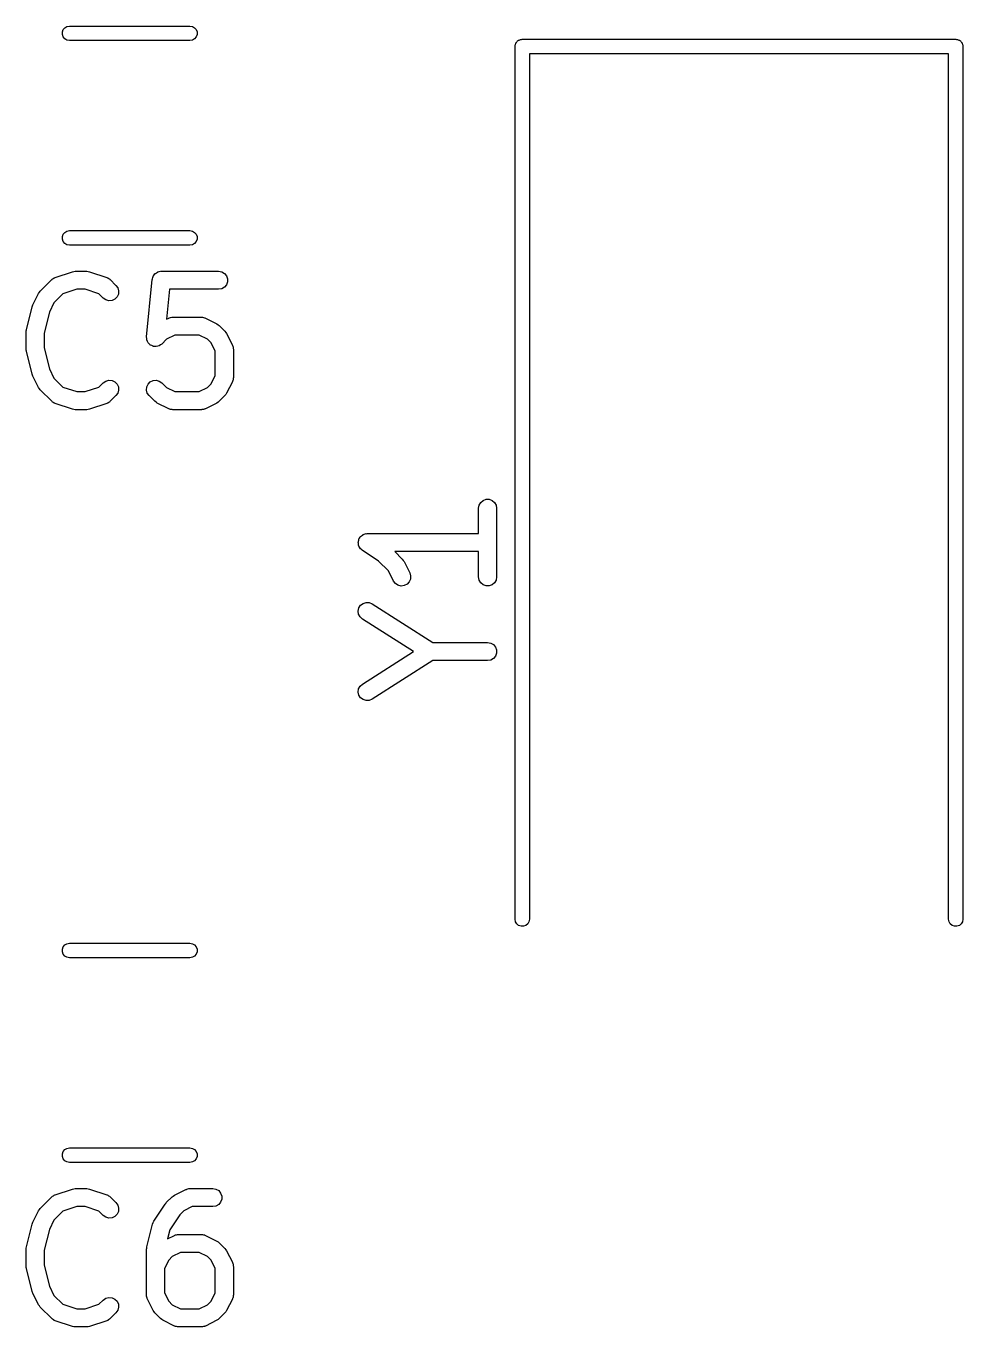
# Model space of a CAD drawing. Extents: x 10 to 287, y -200 to -10.
# Drawn here: x 125.91 to 133.69, y -95.5 to -84.69 of the extents above; entities that cross this region are included whole.
import ezdxf

# ---------------------------------------------------------------- set-up
doc = ezdxf.new("R2010")
doc.units = 0
doc.header["$MEASUREMENT"] = 0
doc.layers.add('BLACK', color=7, linetype='CONTINUOUS')

msp = doc.modelspace()

# ---------------------------------------------------------------- linework, layer by layer
at = {"layer": 'Black'}
for p, q in [((126.207, -84.7376), (126.214, -84.718)), ((126.214, -84.718), (126.227, -84.702)), ((126.227, -84.702), (126.245, -84.6916)), ((126.245, -84.6916), (126.266, -84.688)), ((126.266, -84.688), (127.266, -84.688)), ((127.266, -84.688), (127.287, -84.6916)), ((127.287, -84.6916), (127.305, -84.702)), ((127.305, -84.702), (127.318, -84.718)), ((127.318, -84.718), (127.325, -84.7376)), ((126.207, -84.7584), (126.207, -84.7376)), ((126.214, -84.778), (126.207, -84.7584)), ((126.227, -84.794), (126.214, -84.778)), ((126.245, -84.8044), (126.227, -84.794)), ((126.266, -84.808), (126.245, -84.8044)), ((127.266, -84.808), (126.266, -84.808)), ((127.287, -84.8044), (127.266, -84.808)), ((127.305, -84.794), (127.287, -84.8044)), ((127.318, -84.778), (127.305, -84.794)), ((127.325, -84.7584), (127.318, -84.778)), ((127.325, -84.7376), (127.325, -84.7584)), ((129.969, -84.8427), (129.97, -84.8375)), ((129.97, -84.8375), (129.972, -84.8329)), ((129.972, -84.8329), (129.974, -84.828)), ((129.974, -84.828), (129.977, -84.824)), ((129.977, -84.824), (129.98, -84.8194)), ((129.98, -84.8194), (129.984, -84.8161)), ((129.984, -84.8161), (129.987, -84.812)), ((129.987, -84.812), (129.992, -84.8094)), ((129.992, -84.8094), (129.996, -84.806)), ((129.996, -84.806), (130.001, -84.8042)), ((130.001, -84.8042), (130.005, -84.8016)), ((130.005, -84.8016), (130.011, -84.8007)), ((130.011, -84.8007), (130.016, -84.7989)), ((130.016, -84.7989), (130.021, -84.7989)), ((130.021, -84.7989), (130.026, -84.798)), ((130.026, -84.798), (133.626, -84.798)), ((133.626, -84.798), (133.631, -84.7989)), ((133.631, -84.7989), (133.636, -84.7989)), ((133.636, -84.7989), (133.641, -84.8007)), ((133.641, -84.8007), (133.647, -84.8016)), ((133.647, -84.8016), (133.651, -84.8042)), ((133.651, -84.8042), (133.656, -84.806)), ((133.656, -84.806), (133.66, -84.8094)), ((133.66, -84.8094), (133.665, -84.812)), ((133.665, -84.812), (133.668, -84.8161)), ((133.668, -84.8161), (133.672, -84.8194)), ((133.672, -84.8194), (133.675, -84.824)), ((133.675, -84.824), (133.678, -84.828)), ((133.678, -84.828), (133.68, -84.8329)), ((133.68, -84.8329), (133.682, -84.8375)), ((133.682, -84.8375), (133.683, -84.8427)), ((129.966, -84.858), (129.967, -84.8528)), ((129.966, -92.108), (129.966, -84.858)), ((129.967, -84.8476), (129.969, -84.8427)), ((129.967, -84.8528), (129.967, -84.8476)), ((133.566, -84.918), (130.086, -84.918)), ((130.086, -84.918), (130.086, -92.108)), ((133.566, -92.108), (133.566, -84.918)), ((133.683, -84.8427), (133.685, -84.8476)), ((133.685, -84.8476), (133.685, -84.8528)), ((133.685, -84.8528), (133.686, -84.858)), ((133.686, -84.858), (133.686, -92.108)), ((126.207, -86.4376), (126.214, -86.418)), ((126.207, -86.4584), (126.207, -86.4376)), ((126.214, -86.478), (126.207, -86.4584)), ((126.214, -86.418), (126.227, -86.402)), ((126.227, -86.402), (126.245, -86.3916)), ((126.245, -86.3916), (126.266, -86.388)), ((126.266, -86.388), (127.266, -86.388)), ((127.266, -86.388), (127.287, -86.3916)), ((127.287, -86.3916), (127.305, -86.402)), ((127.305, -86.402), (127.318, -86.418)), ((127.318, -86.418), (127.325, -86.4376)), ((127.325, -86.4584), (127.318, -86.478)), ((127.325, -86.4376), (127.325, -86.4584)), ((126.227, -86.494), (126.214, -86.478)), ((126.245, -86.5044), (126.227, -86.494)), ((126.266, -86.508), (126.245, -86.5044)), ((127.266, -86.508), (126.266, -86.508)), ((127.287, -86.5044), (127.266, -86.508)), ((127.305, -86.494), (127.287, -86.5044)), ((127.318, -86.478), (127.305, -86.494)), ((126.132, -86.7851), (126.139, -86.78)), ((126.139, -86.78), (126.143, -86.7789)), ((126.143, -86.7789), (126.147, -86.7768)), ((126.147, -86.7768), (126.29, -86.7292)), ((126.29, -86.7292), (126.302, -86.7275)), ((126.302, -86.7275), (126.314, -86.7254)), ((126.314, -86.7254), (126.409, -86.7254)), ((126.409, -86.7254), (126.421, -86.7275)), ((126.421, -86.7275), (126.433, -86.7292)), ((126.433, -86.7292), (126.575, -86.7768)), ((126.575, -86.7768), (126.579, -86.7789)), ((126.579, -86.7789), (126.583, -86.78)), ((126.583, -86.78), (126.591, -86.7851)), ((126.954, -86.7874), (126.958, -86.7777)), ((126.958, -86.7777), (126.96, -86.7678)), ((126.96, -86.7678), (126.962, -86.7655)), ((126.962, -86.7655), (126.963, -86.7629)), ((126.963, -86.7629), (126.97, -86.755)), ((126.97, -86.755), (126.976, -86.7467)), ((126.976, -86.7467), (126.978, -86.7451)), ((126.978, -86.7451), (126.98, -86.7429)), ((126.98, -86.7429), (126.989, -86.7378)), ((126.989, -86.7378), (126.997, -86.732)), ((126.997, -86.732), (127, -86.7313)), ((127, -86.7313), (127.002, -86.7299)), ((127.002, -86.7299), (127.012, -86.7281)), ((127.012, -86.7281), (127.022, -86.7256)), ((127.022, -86.7256), (127.025, -86.7259)), ((127.025, -86.7259), (127.028, -86.7254)), ((127.028, -86.7254), (127.504, -86.7254)), ((127.504, -86.7254), (127.53, -86.7299)), ((127.53, -86.7299), (127.552, -86.7429)), ((127.552, -86.7429), (127.569, -86.7629)), ((127.569, -86.7629), (127.578, -86.7874)), ((126.016, -86.9), (126.022, -86.8902)), ((126.022, -86.8902), (126.118, -86.795)), ((126.118, -86.795), (126.121, -86.7925)), ((126.121, -86.7925), (126.124, -86.7893)), ((126.124, -86.7893), (126.132, -86.7851)), ((126.326, -86.8754), (126.211, -86.9136)), ((126.397, -86.8754), (126.326, -86.8754)), ((126.511, -86.9136), (126.397, -86.8754)), ((126.591, -86.7851), (126.598, -86.7893)), ((126.598, -86.7893), (126.601, -86.7925)), ((126.601, -86.7925), (126.605, -86.795)), ((126.605, -86.795), (126.652, -86.8426)), ((126.652, -86.8426), (126.667, -86.8639)), ((126.667, -86.8639), (126.674, -86.8891)), ((126.674, -86.8891), (126.672, -86.915)), ((126.906, -87.2691), (126.953, -86.7929)), ((126.953, -86.7929), (126.954, -86.7902)), ((126.954, -86.7902), (126.954, -86.7874)), ((127.096, -86.8754), (127.071, -87.1236)), ((127.504, -86.8754), (127.096, -86.8754)), ((127.53, -86.8709), (127.504, -86.8754)), ((127.552, -86.8578), (127.53, -86.8709)), ((127.569, -86.8379), (127.552, -86.8578)), ((127.578, -86.8134), (127.569, -86.8379)), ((127.578, -86.7874), (127.578, -86.8134)), ((125.961, -87.0049), (126.008, -86.9097)), ((126.008, -86.9097), (126.016, -86.9)), ((126.137, -86.9877), (126.099, -87.0647)), ((126.211, -86.9136), (126.137, -86.9877)), ((126.546, -86.9487), (126.511, -86.9136)), ((126.568, -86.9636), (126.546, -86.9487)), ((126.593, -86.9703), (126.568, -86.9636)), ((126.619, -86.9681), (126.593, -86.9703)), ((126.642, -86.9571), (126.619, -86.9681)), ((126.661, -86.9386), (126.642, -86.9571)), ((126.672, -86.915), (126.661, -86.9386)), ((125.908, -87.2108), (125.955, -87.0203)), ((125.955, -87.0203), (125.958, -87.0128)), ((125.958, -87.0128), (125.961, -87.0049)), ((126.099, -87.0647), (126.055, -87.2382)), ((127.106, -87.1093), (127.115, -87.1068)), ((127.115, -87.1068), (127.119, -87.1071)), ((127.119, -87.1071), (127.123, -87.1063)), ((127.123, -87.1063), (127.361, -87.1063)), ((127.361, -87.1063), (127.365, -87.1071)), ((127.365, -87.1071), (127.37, -87.1068)), ((127.37, -87.1068), (127.378, -87.1093)), ((125.907, -87.2199), (125.908, -87.2108)), ((127.071, -87.1236), (127.09, -87.1143)), ((127.09, -87.1143), (127.094, -87.113)), ((127.094, -87.113), (127.097, -87.1109)), ((127.097, -87.1109), (127.106, -87.1093)), ((127.378, -87.1093), (127.387, -87.1109)), ((127.387, -87.1109), (127.391, -87.113)), ((127.391, -87.113), (127.395, -87.1143)), ((127.395, -87.1143), (127.49, -87.1619)), ((127.49, -87.1619), (127.5, -87.169)), ((127.5, -87.169), (127.51, -87.1759)), ((127.51, -87.1759), (127.557, -87.2235)), ((125.905, -87.229), (125.907, -87.2199)), ((125.905, -87.3718), (125.905, -87.229)), ((126.055, -87.2382), (126.055, -87.3626)), ((126.906, -87.2696), (126.906, -87.2691)), ((126.906, -87.27), (126.906, -87.2696)), ((126.907, -87.2825), (126.906, -87.27)), ((126.908, -87.2951), (126.907, -87.2825)), ((126.908, -87.2955), (126.908, -87.2951)), ((126.908, -87.296), (126.908, -87.2955)), ((126.913, -87.3074), (126.908, -87.296)), ((126.918, -87.3188), (126.913, -87.3074)), ((126.919, -87.3192), (126.918, -87.3188)), ((126.919, -87.3196), (126.919, -87.3192)), ((126.928, -87.3285), (126.919, -87.3196)), ((127.072, -87.2906), (127.033, -87.3296)), ((127.141, -87.2563), (127.072, -87.2906)), ((127.344, -87.2563), (127.141, -87.2563)), ((127.412, -87.2906), (127.344, -87.2563)), ((127.442, -87.321), (127.412, -87.2906)), ((127.477, -87.3895), (127.442, -87.321)), ((127.557, -87.2235), (127.564, -87.2334)), ((127.564, -87.2334), (127.571, -87.243)), ((127.571, -87.243), (127.619, -87.3383)), ((125.907, -87.3808), (125.905, -87.3718)), ((125.908, -87.39), (125.907, -87.3808)), ((125.955, -87.5805), (125.908, -87.39)), ((126.055, -87.3626), (126.099, -87.5361)), ((126.937, -87.3375), (126.928, -87.3285)), ((126.937, -87.3377), (126.937, -87.3375)), ((126.937, -87.338), (126.937, -87.3377)), ((126.949, -87.3433), (126.937, -87.338)), ((126.96, -87.3488), (126.949, -87.3433)), ((126.961, -87.349), (126.96, -87.3488)), ((126.96, -87.3488), (126.96, -87.3488)), ((126.973, -87.3501), (126.961, -87.349)), ((126.986, -87.3514), (126.973, -87.3501)), ((126.987, -87.3513), (126.986, -87.3512)), ((126.986, -87.3512), (126.986, -87.3514)), ((126.999, -87.348), (126.987, -87.3513)), ((127.011, -87.3449), (126.999, -87.348)), ((127.012, -87.3447), (127.011, -87.3449)), ((127.022, -87.3373), (127.012, -87.3445)), ((127.012, -87.3445), (127.012, -87.3447)), ((127.033, -87.3303), (127.022, -87.3373)), ((127.033, -87.3296), (127.033, -87.3299)), ((127.033, -87.3299), (127.033, -87.3303)), ((127.477, -87.5922), (127.477, -87.3895)), ((127.619, -87.3383), (127.62, -87.3424)), ((127.62, -87.3424), (127.622, -87.3462)), ((127.622, -87.3462), (127.624, -87.3548)), ((127.624, -87.3548), (127.626, -87.3632)), ((127.626, -87.3632), (127.626, -87.3676)), ((127.626, -87.3676), (127.627, -87.3718)), ((127.627, -87.3718), (127.627, -87.6099)), ((126.099, -87.5361), (126.137, -87.6131)), ((125.958, -87.588), (125.955, -87.5805)), ((125.961, -87.5958), (125.958, -87.588)), ((126.008, -87.6911), (125.961, -87.5958)), ((126.137, -87.6131), (126.211, -87.6872)), ((126.546, -87.6521), (126.568, -87.6372)), ((126.568, -87.6372), (126.593, -87.6304)), ((126.593, -87.6304), (126.619, -87.6327)), ((126.619, -87.6327), (126.642, -87.6437)), ((126.642, -87.6437), (126.661, -87.6621)), ((126.919, -87.6621), (126.937, -87.6437)), ((126.937, -87.6437), (126.961, -87.6327)), ((126.961, -87.6327), (126.987, -87.6304)), ((126.987, -87.6304), (127.012, -87.6372)), ((127.012, -87.6372), (127.033, -87.6521)), ((127.442, -87.6607), (127.477, -87.5922)), ((127.619, -87.6434), (127.571, -87.7387)), ((127.62, -87.6393), (127.619, -87.6434)), ((127.622, -87.6356), (127.62, -87.6393)), ((127.624, -87.6269), (127.622, -87.6356)), ((127.626, -87.6185), (127.624, -87.6269)), ((127.627, -87.6099), (127.626, -87.6142)), ((127.626, -87.6142), (127.626, -87.6185)), ((126.016, -87.7007), (126.008, -87.6911)), ((126.022, -87.7106), (126.016, -87.7007)), ((126.118, -87.8058), (126.022, -87.7106)), ((126.211, -87.6872), (126.326, -87.7254)), ((126.326, -87.7254), (126.397, -87.7254)), ((126.397, -87.7254), (126.511, -87.6872)), ((126.511, -87.6872), (126.546, -87.6521)), ((126.667, -87.7368), (126.652, -87.7582)), ((126.661, -87.6621), (126.672, -87.6857)), ((126.674, -87.7117), (126.667, -87.7368)), ((126.672, -87.6857), (126.674, -87.7117)), ((126.906, -87.7117), (126.908, -87.6857)), ((126.912, -87.7368), (126.906, -87.7117)), ((126.908, -87.6857), (126.919, -87.6621)), ((126.927, -87.7582), (126.912, -87.7368)), ((127.033, -87.6521), (127.072, -87.6911)), ((127.072, -87.6911), (127.141, -87.7254)), ((127.141, -87.7254), (127.344, -87.7254)), ((127.344, -87.7254), (127.412, -87.6911)), ((127.412, -87.6911), (127.442, -87.6607)), ((127.564, -87.7483), (127.557, -87.7582)), ((127.571, -87.7387), (127.564, -87.7483)), ((126.121, -87.8083), (126.118, -87.8058)), ((126.124, -87.8115), (126.121, -87.8083)), ((126.132, -87.8157), (126.124, -87.8115)), ((126.139, -87.8207), (126.132, -87.8157)), ((126.143, -87.8219), (126.139, -87.8207)), ((126.147, -87.8239), (126.143, -87.8219)), ((126.29, -87.8715), (126.147, -87.8239)), ((126.575, -87.8239), (126.433, -87.8715)), ((126.579, -87.8219), (126.575, -87.8239)), ((126.583, -87.8207), (126.579, -87.8219)), ((126.591, -87.8157), (126.583, -87.8207)), ((126.598, -87.8115), (126.591, -87.8157)), ((126.601, -87.8083), (126.598, -87.8115)), ((126.605, -87.8058), (126.601, -87.8083)), ((126.652, -87.7582), (126.605, -87.8058)), ((126.975, -87.8058), (126.927, -87.7582)), ((126.985, -87.8127), (126.975, -87.8058)), ((126.994, -87.8198), (126.985, -87.8127)), ((127.09, -87.8675), (126.994, -87.8198)), ((127.49, -87.8198), (127.395, -87.8675)), ((127.5, -87.8127), (127.49, -87.8198)), ((127.51, -87.8058), (127.5, -87.8127)), ((127.557, -87.7582), (127.51, -87.8058)), ((126.302, -87.8733), (126.29, -87.8715)), ((126.314, -87.8754), (126.302, -87.8733)), ((126.409, -87.8754), (126.314, -87.8754)), ((126.421, -87.8733), (126.409, -87.8754)), ((126.433, -87.8715), (126.421, -87.8733)), ((127.094, -87.8687), (127.09, -87.8675)), ((127.097, -87.8709), (127.094, -87.8687)), ((127.106, -87.8724), (127.097, -87.8709)), ((127.115, -87.8749), (127.106, -87.8724)), ((127.119, -87.8746), (127.115, -87.8749)), ((127.123, -87.8754), (127.119, -87.8746)), ((127.361, -87.8754), (127.123, -87.8754)), ((127.365, -87.8746), (127.361, -87.8754)), ((127.37, -87.8749), (127.365, -87.8746)), ((127.378, -87.8724), (127.37, -87.8749)), ((127.387, -87.8709), (127.378, -87.8724)), ((127.391, -87.8687), (127.387, -87.8709)), ((127.395, -87.8675), (127.391, -87.8687)), ((129.701, -88.6288), (129.725, -88.6199)), ((129.725, -88.6199), (129.751, -88.6199)), ((129.751, -88.6199), (129.776, -88.6288)), ((129.663, -88.6937), (129.668, -88.6681)), ((129.663, -88.9044), (129.663, -88.6937)), ((129.668, -88.6681), (129.681, -88.6455)), ((129.681, -88.6455), (129.701, -88.6288)), ((129.776, -88.6288), (129.796, -88.6455)), ((129.796, -88.6455), (129.809, -88.6681)), ((129.809, -88.6681), (129.813, -88.6937)), ((129.813, -88.6937), (129.813, -89.2651)), ((128.672, -88.9458), (128.673, -88.9419)), ((128.673, -88.9419), (128.679, -88.9351)), ((128.679, -88.9351), (128.684, -88.9276)), ((128.684, -88.9276), (128.688, -88.9252)), ((128.688, -88.9252), (128.69, -88.922)), ((128.69, -88.922), (128.698, -88.9175)), ((128.698, -88.9175), (128.705, -88.9122)), ((128.705, -88.9122), (128.709, -88.911)), ((128.709, -88.911), (128.713, -88.909)), ((128.713, -88.909), (128.722, -88.9074)), ((128.722, -88.9074), (128.73, -88.9049)), ((128.73, -88.9049), (128.734, -88.9052)), ((128.734, -88.9052), (128.738, -88.9044)), ((128.738, -88.9044), (129.663, -88.9044)), ((128.664, -88.9746), (128.665, -88.9706)), ((128.665, -88.9835), (128.664, -88.9746)), ((128.665, -88.9664), (128.668, -88.958)), ((128.665, -88.9706), (128.665, -88.9664)), ((128.665, -88.9925), (128.665, -88.9835)), ((128.666, -88.9964), (128.665, -88.9925)), ((128.666, -89.0005), (128.666, -88.9964)), ((128.67, -89.0085), (128.666, -89.0005)), ((128.668, -88.958), (128.67, -88.9493)), ((128.67, -88.9493), (128.672, -88.9458)), ((128.673, -89.0169), (128.67, -89.0085)), ((128.676, -89.0201), (128.673, -89.0169)), ((128.678, -89.0238), (128.676, -89.0201)), ((128.684, -89.03), (128.678, -89.0238)), ((128.69, -89.0369), (128.684, -89.03)), ((128.694, -89.039), (128.69, -89.0369)), ((128.697, -89.0418), (128.694, -89.039)), ((128.833, -89.133), (128.697, -89.0418)), ((128.915, -89.2143), (128.833, -89.133)), ((129.663, -89.0544), (128.967, -89.0544)), ((128.967, -89.0544), (129.03, -89.1169)), ((129.03, -89.1169), (129.036, -89.1267)), ((129.036, -89.1267), (129.044, -89.1364)), ((129.044, -89.1364), (129.091, -89.2316)), ((129.663, -89.2651), (129.663, -89.0544)), ((128.957, -89.2987), (128.915, -89.2143)), ((129.091, -89.2316), (129.099, -89.2566)), ((129.099, -89.2566), (129.097, -89.2826)), ((129.668, -89.2908), (129.663, -89.2651)), ((129.813, -89.2651), (129.809, -89.2908)), ((128.973, -89.3196), (128.957, -89.2987)), ((128.994, -89.334), (128.973, -89.3196)), ((129.02, -89.34), (128.994, -89.334)), ((129.045, -89.337), (129.02, -89.34)), ((129.069, -89.3254), (129.045, -89.337)), ((129.087, -89.3065), (129.069, -89.3254)), ((129.097, -89.2826), (129.087, -89.3065)), ((129.681, -89.3134), (129.668, -89.2908)), ((129.701, -89.3301), (129.681, -89.3134)), ((129.725, -89.339), (129.701, -89.3301)), ((129.751, -89.339), (129.725, -89.339)), ((129.776, -89.3301), (129.751, -89.339)), ((129.796, -89.3134), (129.776, -89.3301)), ((129.809, -89.2908), (129.796, -89.3134)), ((128.683, -89.5002), (128.704, -89.4843)), ((128.704, -89.4843), (128.729, -89.4765)), ((128.729, -89.4765), (128.755, -89.4776)), ((128.755, -89.4776), (128.779, -89.4876)), ((128.663, -89.5476), (128.669, -89.5222)), ((128.667, -89.5734), (128.663, -89.5476)), ((128.679, -89.5965), (128.667, -89.5734)), ((128.669, -89.5222), (128.683, -89.5002)), ((128.779, -89.4876), (129.284, -89.8092)), ((128.698, -89.6141), (128.679, -89.5965)), ((129.122, -89.8842), (128.698, -89.6141)), ((129.284, -89.8092), (129.738, -89.8092)), ((129.738, -89.8092), (129.764, -89.8137)), ((128.698, -90.1542), (129.122, -89.8842)), ((129.764, -89.8137), (129.787, -89.8267)), ((129.787, -89.8267), (129.803, -89.8467)), ((129.803, -89.8467), (129.812, -89.8712)), ((129.812, -89.8972), (129.803, -89.9217)), ((129.812, -89.8712), (129.812, -89.8972)), ((129.284, -89.9592), (128.779, -90.2808)), ((129.738, -89.9592), (129.284, -89.9592)), ((129.764, -89.9547), (129.738, -89.9592)), ((129.787, -89.9416), (129.764, -89.9547)), ((129.803, -89.9217), (129.787, -89.9416)), ((128.663, -90.2208), (128.667, -90.1949)), ((128.669, -90.2462), (128.663, -90.2208)), ((128.667, -90.1949), (128.679, -90.1718)), ((128.679, -90.1718), (128.698, -90.1542)), ((128.683, -90.2682), (128.669, -90.2462)), ((128.704, -90.284), (128.683, -90.2682)), ((128.729, -90.2919), (128.704, -90.284)), ((128.755, -90.2908), (128.729, -90.2919)), ((128.779, -90.2808), (128.755, -90.2908)), ((129.97, -92.1285), (129.966, -92.108)), ((129.98, -92.1466), (129.97, -92.1285)), ((129.996, -92.16), (129.98, -92.1466)), ((130.016, -92.1671), (129.996, -92.16)), ((130.036, -92.1671), (130.016, -92.1671)), ((130.056, -92.16), (130.036, -92.1671)), ((130.072, -92.1466), (130.056, -92.16)), ((130.082, -92.1285), (130.072, -92.1466)), ((130.086, -92.108), (130.082, -92.1285)), ((133.57, -92.1285), (133.566, -92.108)), ((133.58, -92.1466), (133.57, -92.1285)), ((133.596, -92.16), (133.58, -92.1466)), ((133.616, -92.1671), (133.596, -92.16)), ((133.636, -92.1671), (133.616, -92.1671)), ((133.656, -92.16), (133.636, -92.1671)), ((133.672, -92.1466), (133.656, -92.16)), ((133.682, -92.1285), (133.672, -92.1466)), ((133.686, -92.108), (133.682, -92.1285)), ((126.207, -92.3576), (126.214, -92.338)), ((126.207, -92.3784), (126.207, -92.3576)), ((126.214, -92.398), (126.207, -92.3784)), ((126.214, -92.338), (126.227, -92.322)), ((126.227, -92.414), (126.214, -92.398)), ((126.227, -92.322), (126.245, -92.3116)), ((126.245, -92.3116), (126.266, -92.308)), ((126.266, -92.308), (127.266, -92.308)), ((127.266, -92.308), (127.287, -92.3116)), ((127.287, -92.3116), (127.305, -92.322)), ((127.305, -92.322), (127.318, -92.338)), ((127.318, -92.398), (127.305, -92.414)), ((127.318, -92.338), (127.325, -92.3576)), ((127.325, -92.3784), (127.318, -92.398)), ((127.325, -92.3576), (127.325, -92.3784)), ((126.245, -92.4244), (126.227, -92.414)), ((126.266, -92.428), (126.245, -92.4244)), ((127.266, -92.428), (126.266, -92.428)), ((127.287, -92.4244), (127.266, -92.428)), ((127.305, -92.414), (127.287, -92.4244)), ((126.214, -94.038), (126.227, -94.022)), ((126.227, -94.022), (126.245, -94.0116)), ((126.245, -94.0116), (126.266, -94.008)), ((126.266, -94.008), (127.266, -94.008)), ((127.266, -94.008), (127.287, -94.0116)), ((127.287, -94.0116), (127.305, -94.022)), ((127.305, -94.022), (127.318, -94.038)), ((126.207, -94.0576), (126.214, -94.038)), ((126.207, -94.0784), (126.207, -94.0576)), ((126.214, -94.098), (126.207, -94.0784)), ((126.227, -94.114), (126.214, -94.098)), ((126.245, -94.1244), (126.227, -94.114)), ((126.266, -94.128), (126.245, -94.1244)), ((127.266, -94.128), (126.266, -94.128)), ((127.287, -94.1244), (127.266, -94.128)), ((127.305, -94.114), (127.287, -94.1244)), ((127.318, -94.098), (127.305, -94.114)), ((127.318, -94.038), (127.325, -94.0576)), ((127.325, -94.0784), (127.318, -94.098)), ((127.325, -94.0576), (127.325, -94.0784)), ((126.29, -94.3492), (126.302, -94.3475)), ((126.302, -94.3475), (126.314, -94.3454)), ((126.314, -94.3454), (126.409, -94.3454)), ((126.409, -94.3454), (126.421, -94.3475)), ((126.421, -94.3475), (126.433, -94.3492)), ((127.24, -94.3499), (127.249, -94.3484)), ((127.249, -94.3484), (127.257, -94.3459)), ((127.257, -94.3459), (127.262, -94.3461)), ((127.262, -94.3461), (127.266, -94.3454)), ((127.266, -94.3454), (127.456, -94.3454)), ((127.456, -94.3454), (127.482, -94.3499)), ((126.022, -94.5102), (126.118, -94.415)), ((126.118, -94.415), (126.121, -94.4125)), ((126.121, -94.4125), (126.124, -94.4093)), ((126.124, -94.4093), (126.132, -94.4051)), ((126.132, -94.4051), (126.139, -94.4)), ((126.139, -94.4), (126.143, -94.3989)), ((126.143, -94.3989), (126.147, -94.3968)), ((126.147, -94.3968), (126.29, -94.3492)), ((126.433, -94.3492), (126.575, -94.3968)), ((126.575, -94.3968), (126.579, -94.3989)), ((126.579, -94.3989), (126.583, -94.4)), ((126.583, -94.4), (126.591, -94.4051)), ((126.591, -94.4051), (126.598, -94.4093)), ((126.598, -94.4093), (126.601, -94.4125)), ((126.601, -94.4125), (126.605, -94.415)), ((126.605, -94.415), (126.652, -94.4626)), ((127.07, -94.4626), (127.118, -94.415)), ((127.118, -94.415), (127.128, -94.4081)), ((127.128, -94.4081), (127.137, -94.4009)), ((127.137, -94.4009), (127.232, -94.3533)), ((127.232, -94.3533), (127.237, -94.3521)), ((127.237, -94.3521), (127.24, -94.3499)), ((127.482, -94.3499), (127.505, -94.3629)), ((127.505, -94.3629), (127.521, -94.3829)), ((127.521, -94.3829), (127.53, -94.4074)), ((127.53, -94.4334), (127.521, -94.4579)), ((127.53, -94.4074), (127.53, -94.4334)), ((125.961, -94.6249), (126.008, -94.5297)), ((126.008, -94.5297), (126.016, -94.52)), ((126.016, -94.52), (126.022, -94.5102)), ((126.211, -94.5336), (126.137, -94.6077)), ((126.326, -94.4954), (126.211, -94.5336)), ((126.397, -94.4954), (126.326, -94.4954)), ((126.511, -94.5336), (126.397, -94.4954)), ((126.546, -94.5687), (126.511, -94.5336)), ((126.661, -94.5586), (126.642, -94.5771)), ((126.652, -94.4626), (126.667, -94.4839)), ((126.672, -94.535), (126.661, -94.5586)), ((126.667, -94.4839), (126.674, -94.5091)), ((126.674, -94.5091), (126.672, -94.535)), ((126.966, -94.6169), (127.061, -94.474)), ((127.061, -94.474), (127.066, -94.4687)), ((127.066, -94.4687), (127.07, -94.4626)), ((127.181, -94.5634), (127.098, -94.6893)), ((127.215, -94.5296), (127.181, -94.5634)), ((127.284, -94.4954), (127.215, -94.5296)), ((127.456, -94.4954), (127.284, -94.4954)), ((127.482, -94.4909), (127.456, -94.4954)), ((127.505, -94.4778), (127.482, -94.4909)), ((127.521, -94.4579), (127.505, -94.4778)), ((125.908, -94.8308), (125.955, -94.6403)), ((125.955, -94.6403), (125.958, -94.6328)), ((125.958, -94.6328), (125.961, -94.6249)), ((126.137, -94.6077), (126.099, -94.6847)), ((126.568, -94.5836), (126.546, -94.5687)), ((126.593, -94.5903), (126.568, -94.5836)), ((126.619, -94.5881), (126.593, -94.5903)), ((126.642, -94.5771), (126.619, -94.5881)), ((126.908, -94.8308), (126.955, -94.6403)), ((126.955, -94.6403), (126.96, -94.6287)), ((126.96, -94.6287), (126.966, -94.6169)), ((126.099, -94.6847), (126.055, -94.8582)), ((127.098, -94.6893), (127.079, -94.7634)), ((127.079, -94.7634), (127.137, -94.7343)), ((127.137, -94.7343), (127.141, -94.733)), ((127.141, -94.733), (127.145, -94.7309)), ((127.145, -94.7309), (127.154, -94.7293)), ((127.154, -94.7293), (127.162, -94.7268)), ((127.162, -94.7268), (127.167, -94.7271)), ((127.167, -94.7271), (127.171, -94.7263)), ((127.171, -94.7263), (127.361, -94.7263)), ((127.361, -94.7263), (127.365, -94.7271)), ((127.365, -94.7271), (127.37, -94.7268)), ((127.37, -94.7268), (127.378, -94.7293)), ((127.378, -94.7293), (127.387, -94.7309)), ((127.387, -94.7309), (127.391, -94.733)), ((127.391, -94.733), (127.395, -94.7343)), ((127.395, -94.7343), (127.49, -94.7819)), ((125.905, -94.849), (125.907, -94.8399)), ((125.905, -94.9918), (125.905, -94.849)), ((125.907, -94.8399), (125.908, -94.8308)), ((126.055, -94.8582), (126.055, -94.9826)), ((126.905, -94.849), (126.907, -94.8399)), ((126.905, -95.2299), (126.905, -94.849)), ((126.907, -94.8399), (126.908, -94.8308)), ((127.188, -94.8763), (127.12, -94.9106)), ((127.344, -94.8763), (127.188, -94.8763)), ((127.412, -94.9106), (127.344, -94.8763)), ((127.49, -94.7819), (127.5, -94.789)), ((127.5, -94.789), (127.51, -94.7959)), ((127.51, -94.7959), (127.557, -94.8435)), ((127.557, -94.8435), (127.564, -94.8534)), ((127.564, -94.8534), (127.571, -94.863)), ((127.571, -94.863), (127.619, -94.9583)), ((125.907, -95.0008), (125.905, -94.9918)), ((126.055, -94.9826), (126.099, -95.1561)), ((127.09, -94.941), (127.055, -95.0095)), ((127.12, -94.9106), (127.09, -94.941)), ((127.442, -94.941), (127.412, -94.9106)), ((127.477, -95.0095), (127.442, -94.941)), ((127.619, -94.9583), (127.62, -94.9624)), ((127.62, -94.9624), (127.622, -94.9662)), ((127.622, -94.9662), (127.624, -94.9748)), ((127.624, -94.9748), (127.626, -94.9832)), ((127.626, -94.9832), (127.626, -94.9876)), ((127.626, -94.9876), (127.627, -94.9918)), ((127.627, -94.9918), (127.627, -95.2299)), ((125.908, -95.01), (125.907, -95.0008)), ((125.955, -95.2005), (125.908, -95.01)), ((127.055, -95.0095), (127.055, -95.2122)), ((127.477, -95.2122), (127.477, -95.0095)), ((125.958, -95.208), (125.955, -95.2005)), ((125.961, -95.2158), (125.958, -95.208)), ((126.099, -95.1561), (126.137, -95.2331)), ((127.055, -95.2122), (127.09, -95.2807)), ((127.442, -95.2807), (127.477, -95.2122)), ((126.008, -95.3111), (125.961, -95.2158)), ((126.016, -95.3207), (126.008, -95.3111)), ((126.022, -95.3306), (126.016, -95.3207)), ((126.137, -95.2331), (126.211, -95.3072)), ((126.211, -95.3072), (126.326, -95.3454)), ((126.397, -95.3454), (126.511, -95.3072)), ((126.511, -95.3072), (126.546, -95.2721)), ((126.546, -95.2721), (126.568, -95.2572)), ((126.568, -95.2572), (126.593, -95.2504)), ((126.593, -95.2504), (126.619, -95.2527)), ((126.619, -95.2527), (126.642, -95.2637)), ((126.642, -95.2637), (126.661, -95.2821)), ((126.661, -95.2821), (126.672, -95.3057)), ((126.672, -95.3057), (126.674, -95.3317)), ((126.906, -95.2342), (126.905, -95.2299)), ((126.906, -95.2385), (126.906, -95.2342)), ((126.908, -95.2469), (126.906, -95.2385)), ((126.91, -95.2556), (126.908, -95.2469)), ((126.912, -95.2593), (126.91, -95.2556)), ((126.913, -95.2634), (126.912, -95.2593)), ((126.961, -95.3587), (126.913, -95.2634)), ((127.09, -95.2807), (127.12, -95.3111)), ((127.12, -95.3111), (127.188, -95.3454)), ((127.344, -95.3454), (127.412, -95.3111)), ((127.412, -95.3111), (127.442, -95.2807)), ((127.619, -95.2634), (127.571, -95.3587)), ((127.62, -95.2593), (127.619, -95.2634)), ((127.622, -95.2556), (127.62, -95.2593)), ((127.624, -95.2469), (127.622, -95.2556)), ((127.626, -95.2385), (127.624, -95.2469)), ((127.627, -95.2299), (127.626, -95.2342)), ((127.626, -95.2342), (127.626, -95.2385)), ((126.118, -95.4258), (126.022, -95.3306)), ((126.121, -95.4283), (126.118, -95.4258)), ((126.124, -95.4315), (126.121, -95.4283)), ((126.326, -95.3454), (126.397, -95.3454)), ((126.601, -95.4283), (126.598, -95.4315)), ((126.605, -95.4258), (126.601, -95.4283)), ((126.652, -95.3782), (126.605, -95.4258)), ((126.667, -95.3568), (126.652, -95.3782)), ((126.674, -95.3317), (126.667, -95.3568)), ((126.968, -95.3683), (126.961, -95.3587)), ((126.975, -95.3782), (126.968, -95.3683)), ((127.022, -95.4258), (126.975, -95.3782)), ((127.032, -95.4327), (127.022, -95.4258)), ((127.188, -95.3454), (127.344, -95.3454)), ((127.51, -95.4258), (127.5, -95.4327)), ((127.557, -95.3782), (127.51, -95.4258)), ((127.564, -95.3683), (127.557, -95.3782)), ((127.571, -95.3587), (127.564, -95.3683)), ((126.132, -95.4357), (126.124, -95.4315)), ((126.139, -95.4407), (126.132, -95.4357)), ((126.143, -95.4419), (126.139, -95.4407)), ((126.147, -95.4439), (126.143, -95.4419)), ((126.29, -95.4915), (126.147, -95.4439)), ((126.302, -95.4933), (126.29, -95.4915)), ((126.314, -95.4954), (126.302, -95.4933)), ((126.409, -95.4954), (126.314, -95.4954)), ((126.421, -95.4933), (126.409, -95.4954)), ((126.433, -95.4915), (126.421, -95.4933)), ((126.575, -95.4439), (126.433, -95.4915)), ((126.579, -95.4419), (126.575, -95.4439)), ((126.583, -95.4407), (126.579, -95.4419)), ((126.591, -95.4357), (126.583, -95.4407)), ((126.598, -95.4315), (126.591, -95.4357)), ((127.042, -95.4398), (127.032, -95.4327)), ((127.137, -95.4875), (127.042, -95.4398)), ((127.141, -95.4887), (127.137, -95.4875)), ((127.145, -95.4909), (127.141, -95.4887)), ((127.154, -95.4924), (127.145, -95.4909)), ((127.162, -95.4949), (127.154, -95.4924)), ((127.167, -95.4946), (127.162, -95.4949)), ((127.171, -95.4954), (127.167, -95.4946)), ((127.361, -95.4954), (127.171, -95.4954)), ((127.365, -95.4946), (127.361, -95.4954)), ((127.37, -95.4949), (127.365, -95.4946)), ((127.378, -95.4924), (127.37, -95.4949)), ((127.387, -95.4909), (127.378, -95.4924)), ((127.391, -95.4887), (127.387, -95.4909)), ((127.395, -95.4875), (127.391, -95.4887)), ((127.49, -95.4398), (127.395, -95.4875)), ((127.5, -95.4327), (127.49, -95.4398))]:
    msp.add_line(p, q, dxfattribs=at)

doc.saveas('drawing.dxf')
